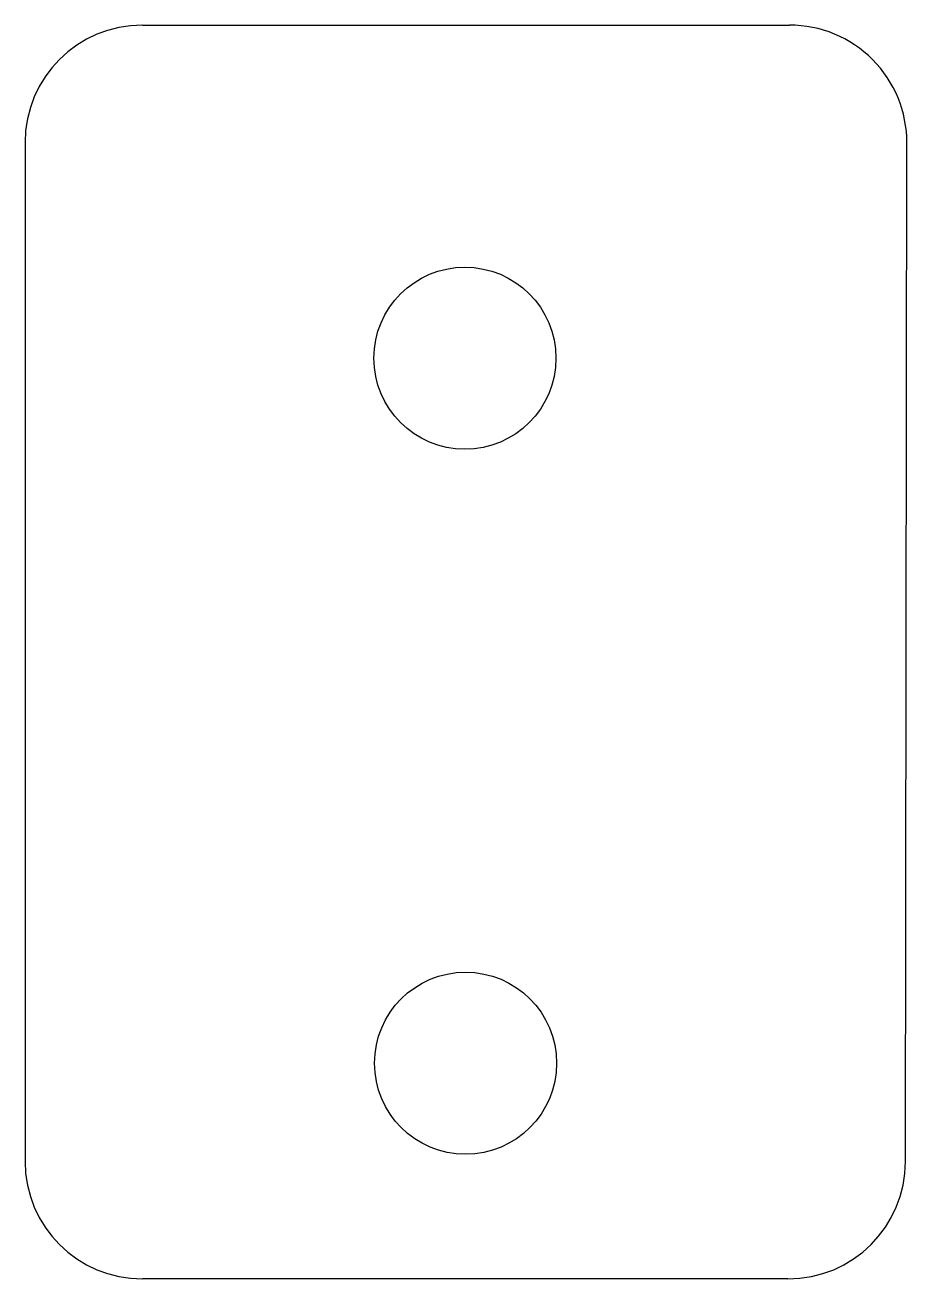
# Model space of a CAD drawing. Header units: millimetres. Extents: x -155 to -140, y 111.2 to 132.5.
import ezdxf

# ---------------------------------------------------------------- set-up
doc = ezdxf.new("R2010")
doc.units = ezdxf.units.MM
doc.layers.get('0').update_dxf_attribs({"linetype": 'CONTINUOUS'})

msp = doc.modelspace()

# ---------------------------------------------------------------- linework, layer by layer
for p, q in [((-153.03, 132.5), (-142.016, 132.5)), ((-155.03, 130.5), (-155.03, 113.16)), ((-140.041, 113.16), (-140.016, 130.497)), ((-142.041, 111.16), (-153.03, 111.16))]:
    msp.add_line(p, q)
for centre in [(-147.541, 126.83), (-147.53, 114.831)]:
    msp.add_circle(centre, 1.55)
for centre, start, end in [((-153.03, 130.5), 90, 180), ((-142.016, 130.5), -0.0854, 90), ((-153.03, 113.16), 180, 270), ((-142.041, 113.16), -90, 0)]:
    msp.add_arc(centre, 2, start, end)

doc.saveas('drawing.dxf')
